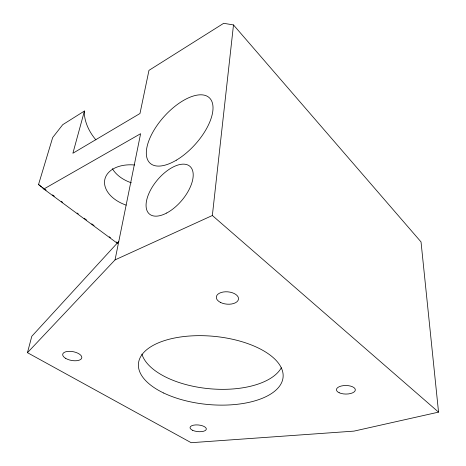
<?xml version="1.0" encoding="UTF-8"?>
<svg xmlns="http://www.w3.org/2000/svg" width="466" height="466" viewBox="0 0 466 466"><rect width="100%" height="100%" fill="white"/><g stroke="black" fill="none" stroke-linecap="round" stroke-linejoin="round"><path stroke-width="0.7" d="M118.783 241.44L31.793 336.301L27.453 352.686L191.188 442.7L353.974 431.12L438.547 412.136L212.356 215.502L233.495 24.943L223.697 23.3L148.963 70.372L139.981 113.512L72.894 153.244L84.439 111.007L62.735 124.678L52.687 137.522L38.538 184.524L43.821 189.027L117.508 243.427M84.439 111.007L84.235 112.568A65.391 47.491 14.3 0 0 95.879 139.847M27.453 352.686L115.044 259.894L140.61 133.707L43.821 189.027M115.044 259.894L212.356 215.502M38.538 184.524L41.457 186.685M42.627 187.548L43.798 188.41M44.963 189.278L46.134 190.14M52.565 194.893L54.318 196.186M61.331 201.37L62.502 202.232M77.117 213.032L78.288 213.894M84.13 218.216L86.472 219.946M91.732 223.831L94.068 225.561M109.271 236.792L110.436 237.654M116.284 241.97L117.455 242.838M233.495 24.943L421.031 241.924L438.547 412.136M131.389 182.829A31.1 21.11 13 0 1 112.353 168.669M126.152 205.133A31.874 20.842 12.4 0 1 104.809 179.556A31.874 20.842 12.4 0 1 134.581 164.999M281.313 367.796A71.56 35.02 5.4 0 1 208.646 388.656A71.56 35.02 5.4 0 1 141.891 354.125M176.317 160.182A44.142 20.865 -48 0 0 210.084 98.553A44.142 20.865 -48 0 0 152.592 132.624A44.142 20.865 -48 0 0 176.317 160.182M166.694 213.014A31.286 15.92 -49.8 0 0 191.357 167.964A31.286 15.92 -49.8 0 0 150.868 189.452A31.286 15.92 -49.8 0 0 166.694 213.014M192.621 430.304A8.196 3.338 5.6 0 0 206.141 429.704A8.196 3.338 5.6 0 0 195.796 424.91A8.196 3.338 5.6 0 0 192.621 430.304M220.61 302.486A11.143 6.175 5 0 0 238.429 299.51A11.143 6.175 5 0 0 223.202 292.019A11.143 6.175 5 0 0 220.61 302.486M339.19 392.762A9.46 4.287 0.5 0 0 355.022 390.951A9.46 4.287 0.5 0 0 343.448 385.627A9.46 4.287 0.5 0 0 339.19 392.762M65.753 358.418A9.71 4.456 10.6 0 0 81.597 358.418A9.71 4.456 10.6 0 0 69.411 351.323A9.71 4.456 10.6 0 0 65.753 358.418M163.706 393.024A72.638 34.21 5.4 0 0 281.918 381.939A72.638 34.21 5.4 0 0 186.639 336.26A72.638 34.21 5.4 0 0 163.706 393.024"/></g></svg>
